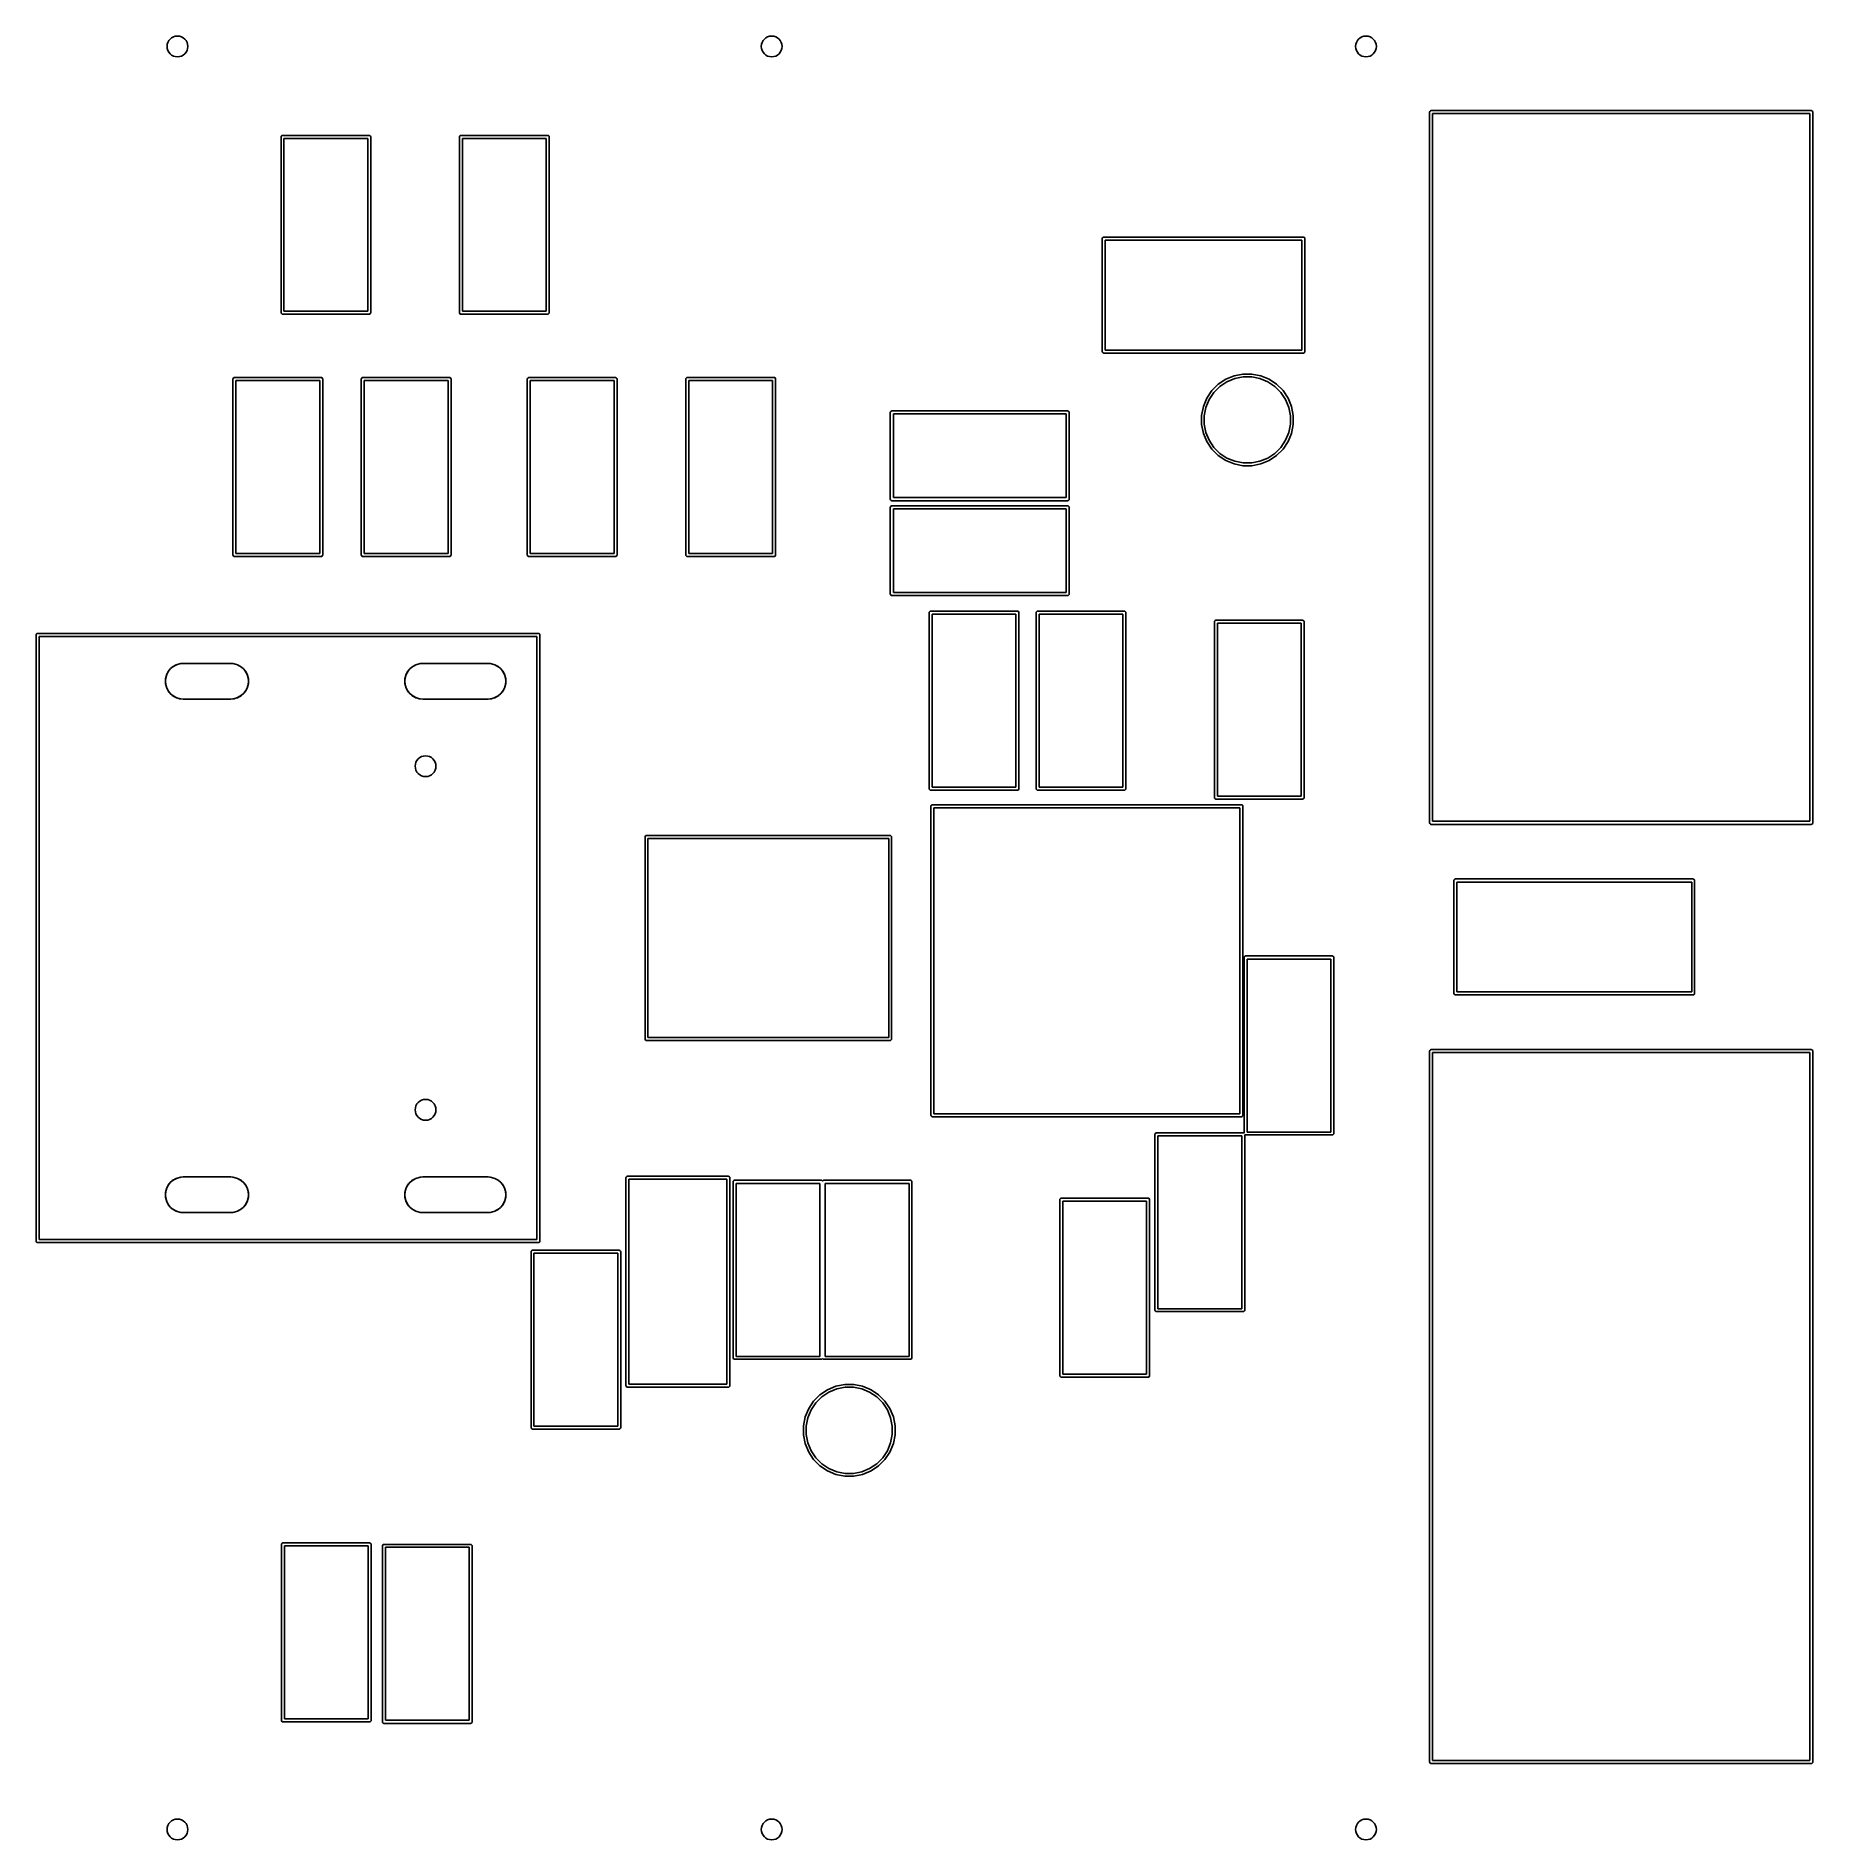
# Model space of a CAD drawing. Extents: x 5.34 to 6.52, y -4.55 to -3.35.
import ezdxf

# ---------------------------------------------------------------- set-up
doc = ezdxf.new("R2010")
doc.units = 0
doc.header["$MEASUREMENT"] = 0
doc.layers.add('BLACK', color=7, linetype='CONTINUOUS')

msp = doc.modelspace()

# ---------------------------------------------------------------- linework, layer by layer
at = {"layer": 'BLACK', "linetype": 'CONTINUOUS'}
for p, q in [((6.2664, -3.4024), (6.2665, -3.402)), ((6.2664, -3.8732), (6.2664, -3.4024)), ((6.2665, -3.402), (6.267, -3.4015)), ((6.267, -3.4015), (6.2674, -3.4014)), ((6.2674, -3.4014), (6.5193, -3.4014)), ((6.2683, -3.4033), (6.2683, -3.8722)), ((6.5183, -3.4033), (6.2683, -3.4033)), ((6.5183, -3.8722), (6.5183, -3.4033)), ((6.5193, -3.4014), (6.5197, -3.4015)), ((6.5197, -3.4015), (6.5202, -3.402)), ((6.5202, -3.402), (6.5203, -3.4024)), ((6.5203, -3.4024), (6.5203, -3.8732)), ((5.5055, -3.4184), (5.5061, -3.4179)), ((5.5055, -3.4188), (5.5055, -3.4184)), ((5.5055, -3.5353), (5.5055, -3.4188)), ((5.5061, -3.4179), (5.5065, -3.4178)), ((5.5065, -3.4178), (5.5639, -3.4178)), ((5.5074, -3.4198), (5.5074, -3.5343)), ((5.563, -3.4198), (5.5074, -3.4198)), ((5.563, -3.5343), (5.563, -3.4198)), ((5.5639, -3.4178), (5.5643, -3.4179)), ((5.5643, -3.4179), (5.5648, -3.4184)), ((5.5648, -3.4184), (5.5649, -3.4188)), ((5.5649, -3.4188), (5.5649, -3.5353)), ((5.6236, -3.4188), (5.6237, -3.4184)), ((5.6236, -3.5353), (5.6236, -3.4188)), ((5.6237, -3.4184), (5.6242, -3.4179)), ((5.6242, -3.4179), (5.6246, -3.4178)), ((5.6246, -3.4178), (5.682, -3.4178)), ((5.6256, -3.4198), (5.6256, -3.5343)), ((5.6811, -3.4198), (5.6256, -3.4198)), ((5.6811, -3.5343), (5.6811, -3.4198)), ((5.682, -3.4178), (5.6824, -3.4179)), ((5.6824, -3.4179), (5.683, -3.4184)), ((5.683, -3.4184), (5.683, -3.4188)), ((5.683, -3.4188), (5.683, -3.5353)), ((6.0495, -3.4862), (6.0496, -3.4858)), ((6.0495, -3.561), (6.0495, -3.4862)), ((6.0496, -3.4858), (6.0501, -3.4853)), ((6.0501, -3.4853), (6.0505, -3.4852)), ((6.0505, -3.4852), (6.1828, -3.4852)), ((6.0515, -3.4872), (6.0515, -3.56)), ((6.1818, -3.4872), (6.0515, -3.4872)), ((6.1818, -3.56), (6.1818, -3.4872)), ((6.1828, -3.4852), (6.1832, -3.4853)), ((6.1832, -3.4853), (6.1837, -3.4858)), ((6.1837, -3.4858), (6.1838, -3.4862)), ((6.1838, -3.4862), (6.1838, -3.561)), ((5.5055, -3.5357), (5.5055, -3.5353)), ((5.5061, -3.5362), (5.5055, -3.5357)), ((5.5065, -3.5363), (5.5061, -3.5362)), ((5.5639, -3.5363), (5.5065, -3.5363)), ((5.5074, -3.5343), (5.563, -3.5343)), ((5.5643, -3.5362), (5.5639, -3.5363)), ((5.5648, -3.5357), (5.5643, -3.5362)), ((5.5649, -3.5353), (5.5648, -3.5357)), ((5.6237, -3.5357), (5.6236, -3.5353)), ((5.6242, -3.5362), (5.6237, -3.5357)), ((5.6246, -3.5363), (5.6242, -3.5362)), ((5.682, -3.5363), (5.6246, -3.5363)), ((5.6256, -3.5343), (5.6811, -3.5343)), ((5.6824, -3.5362), (5.682, -3.5363)), ((5.683, -3.5357), (5.6824, -3.5362)), ((5.683, -3.5353), (5.683, -3.5357)), ((6.0515, -3.56), (6.1818, -3.56)), ((6.0496, -3.5614), (6.0495, -3.561)), ((6.0501, -3.5619), (6.0496, -3.5614)), ((6.0505, -3.562), (6.0501, -3.5619)), ((6.1828, -3.562), (6.0505, -3.562)), ((6.1832, -3.5619), (6.1828, -3.562)), ((6.1837, -3.5614), (6.1832, -3.5619)), ((6.1838, -3.561), (6.1837, -3.5614)), ((5.4736, -3.5793), (5.4737, -3.5789)), ((5.4736, -3.6958), (5.4736, -3.5793)), ((5.4737, -3.5789), (5.4742, -3.5783)), ((5.4742, -3.5783), (5.4746, -3.5783)), ((5.4746, -3.5783), (5.5321, -3.5783)), ((5.4756, -3.5802), (5.4756, -3.6948)), ((5.5311, -3.5802), (5.4756, -3.5802)), ((5.5311, -3.6948), (5.5311, -3.5802)), ((5.5321, -3.5783), (5.5325, -3.5783)), ((5.5325, -3.5783), (5.533, -3.5789)), ((5.533, -3.5789), (5.5331, -3.5793)), ((5.5331, -3.5793), (5.5331, -3.6958)), ((5.5586, -3.5793), (5.5587, -3.5789)), ((5.5586, -3.6958), (5.5586, -3.5793)), ((5.5587, -3.5789), (5.5592, -3.5783)), ((5.5592, -3.5783), (5.5596, -3.5783)), ((5.5596, -3.5783), (5.6171, -3.5783)), ((5.5606, -3.5802), (5.5606, -3.6948)), ((5.6161, -3.5802), (5.5606, -3.5802)), ((5.6161, -3.6948), (5.6161, -3.5802)), ((5.6171, -3.5783), (5.6175, -3.5783)), ((5.6175, -3.5783), (5.618, -3.5789)), ((5.618, -3.5789), (5.6181, -3.5793)), ((5.6181, -3.5793), (5.6181, -3.6958)), ((5.6686, -3.5793), (5.6687, -3.5789)), ((5.6686, -3.6958), (5.6686, -3.5793)), ((5.6687, -3.5789), (5.6692, -3.5784)), ((5.6692, -3.5784), (5.6696, -3.5783)), ((5.6696, -3.5783), (5.7271, -3.5783)), ((5.6706, -3.5803), (5.6706, -3.6948)), ((5.7261, -3.5803), (5.6706, -3.5803)), ((5.7261, -3.6948), (5.7261, -3.5803)), ((5.7271, -3.5783), (5.7275, -3.5784)), ((5.7275, -3.5784), (5.728, -3.5789)), ((5.728, -3.5789), (5.7281, -3.5793)), ((5.7281, -3.5793), (5.7281, -3.6958)), ((5.7736, -3.5793), (5.7737, -3.5789)), ((5.7736, -3.6958), (5.7736, -3.5793)), ((5.7737, -3.5789), (5.7742, -3.5783)), ((5.7742, -3.5783), (5.7746, -3.5783)), ((5.7746, -3.5783), (5.8321, -3.5783)), ((5.7756, -3.5802), (5.7756, -3.6948)), ((5.8311, -3.5802), (5.7756, -3.5802)), ((5.8311, -3.6948), (5.8311, -3.5802)), ((5.8321, -3.5783), (5.8325, -3.5783)), ((5.8325, -3.5783), (5.833, -3.5789)), ((5.833, -3.5789), (5.8331, -3.5793)), ((5.8331, -3.5793), (5.8331, -3.6958)), ((6.1221, -3.5869), (6.1263, -3.5827)), ((6.1275, -3.5841), (6.1235, -3.5881)), ((6.1263, -3.5827), (6.1313, -3.5794)), ((6.1321, -3.581), (6.1275, -3.5841)), ((6.1313, -3.5794), (6.1368, -3.5771)), ((6.1373, -3.5789), (6.1321, -3.581)), ((6.1368, -3.5771), (6.1427, -3.5759)), ((6.1429, -3.5778), (6.1373, -3.5789)), ((6.1427, -3.5759), (6.1487, -3.5759)), ((6.1485, -3.5778), (6.1429, -3.5778)), ((6.154, -3.5789), (6.1485, -3.5778)), ((6.1487, -3.5759), (6.1545, -3.5771)), ((6.1592, -3.581), (6.154, -3.5789)), ((6.1545, -3.5771), (6.1601, -3.5794)), ((6.1639, -3.5841), (6.1592, -3.581)), ((6.1601, -3.5794), (6.165, -3.5827)), ((6.1678, -3.5881), (6.1639, -3.5841)), ((6.165, -3.5827), (6.1693, -3.5869)), ((6.1165, -3.5974), (6.1188, -3.5919)), ((6.1204, -3.5928), (6.1182, -3.598)), ((6.1188, -3.5919), (6.1221, -3.5869)), ((6.1235, -3.5881), (6.1204, -3.5928)), ((6.171, -3.5928), (6.1678, -3.5881)), ((6.1693, -3.5869), (6.1726, -3.5919)), ((6.1731, -3.598), (6.171, -3.5928)), ((6.1726, -3.5919), (6.1749, -3.5974)), ((5.9091, -3.6013), (5.9092, -3.6009)), ((5.9091, -3.6588), (5.9091, -3.6013)), ((5.9092, -3.6009), (5.9097, -3.6004)), ((5.9097, -3.6004), (5.9101, -3.6003)), ((5.9101, -3.6003), (6.0266, -3.6003)), ((5.9111, -3.6023), (5.9111, -3.6578)), ((6.0256, -3.6023), (5.9111, -3.6023)), ((6.0256, -3.6578), (6.0256, -3.6023)), ((6.0266, -3.6003), (6.027, -3.6004)), ((6.027, -3.6004), (6.0275, -3.6009)), ((6.0275, -3.6009), (6.0276, -3.6013)), ((6.0276, -3.6013), (6.0276, -3.6588)), ((6.1153, -3.6033), (6.1165, -3.5974)), ((6.1153, -3.6035), (6.1153, -3.6033)), ((6.1153, -3.6093), (6.1153, -3.6035)), ((6.1182, -3.598), (6.1171, -3.6035)), ((6.1171, -3.6035), (6.1171, -3.6091)), ((6.1742, -3.6035), (6.1731, -3.598)), ((6.1742, -3.6091), (6.1742, -3.6035)), ((6.1749, -3.5974), (6.176, -3.6033)), ((6.176, -3.6033), (6.176, -3.6093)), ((6.1165, -3.6152), (6.1153, -3.6093)), ((6.1188, -3.6207), (6.1165, -3.6152)), ((6.1171, -3.6091), (6.1182, -3.6146)), ((6.1182, -3.6146), (6.1204, -3.6198)), ((6.1204, -3.6198), (6.1235, -3.6245)), ((6.1678, -3.6245), (6.171, -3.6198)), ((6.171, -3.6198), (6.1731, -3.6146)), ((6.1749, -3.6152), (6.1726, -3.6207)), ((6.1731, -3.6146), (6.1742, -3.6091)), ((6.176, -3.6093), (6.1749, -3.6152)), ((6.1221, -3.6257), (6.1188, -3.6207)), ((6.1263, -3.6299), (6.1221, -3.6257)), ((6.1235, -3.6245), (6.1275, -3.6285)), ((6.1313, -3.6332), (6.1263, -3.6299)), ((6.1275, -3.6285), (6.1321, -3.6316)), ((6.1321, -3.6316), (6.1373, -3.6337)), ((6.154, -3.6337), (6.1592, -3.6316)), ((6.1592, -3.6316), (6.1639, -3.6285)), ((6.165, -3.6299), (6.1601, -3.6332)), ((6.1639, -3.6285), (6.1678, -3.6245)), ((6.1693, -3.6257), (6.165, -3.6299)), ((6.1726, -3.6207), (6.1693, -3.6257)), ((6.1368, -3.6355), (6.1313, -3.6332)), ((6.1427, -3.6367), (6.1368, -3.6355)), ((6.1373, -3.6337), (6.1429, -3.6348)), ((6.1487, -3.6367), (6.1427, -3.6367)), ((6.1429, -3.6348), (6.1485, -3.6348)), ((6.1485, -3.6348), (6.154, -3.6337)), ((6.1545, -3.6355), (6.1487, -3.6367)), ((6.1601, -3.6332), (6.1545, -3.6355)), ((5.9092, -3.6592), (5.9091, -3.6588)), ((5.9091, -3.6642), (5.9092, -3.6638)), ((5.9091, -3.7217), (5.9091, -3.6642)), ((5.9097, -3.6597), (5.9092, -3.6592)), ((5.9092, -3.6638), (5.9097, -3.6633)), ((5.9101, -3.6598), (5.9097, -3.6597)), ((5.9097, -3.6633), (5.9101, -3.6632)), ((6.0266, -3.6598), (5.9101, -3.6598)), ((5.9101, -3.6632), (6.0266, -3.6632)), ((5.9111, -3.6578), (6.0256, -3.6578)), ((5.9111, -3.6652), (5.9111, -3.7207)), ((6.0256, -3.6652), (5.9111, -3.6652)), ((6.0256, -3.7207), (6.0256, -3.6652)), ((6.027, -3.6597), (6.0266, -3.6598)), ((6.0266, -3.6632), (6.027, -3.6633)), ((6.0275, -3.6592), (6.027, -3.6597)), ((6.027, -3.6633), (6.0275, -3.6638)), ((6.0276, -3.6588), (6.0275, -3.6592)), ((6.0275, -3.6638), (6.0276, -3.6642)), ((6.0276, -3.6642), (6.0276, -3.7217)), ((5.4737, -3.6962), (5.4736, -3.6958)), ((5.4742, -3.6967), (5.4737, -3.6962)), ((5.4746, -3.6968), (5.4742, -3.6967)), ((5.5321, -3.6968), (5.4746, -3.6968)), ((5.4756, -3.6948), (5.5311, -3.6948)), ((5.5325, -3.6967), (5.5321, -3.6968)), ((5.533, -3.6962), (5.5325, -3.6967)), ((5.5331, -3.6958), (5.533, -3.6962)), ((5.5587, -3.6962), (5.5586, -3.6958)), ((5.5592, -3.6967), (5.5587, -3.6962)), ((5.5596, -3.6968), (5.5592, -3.6967)), ((5.6171, -3.6968), (5.5596, -3.6968)), ((5.5606, -3.6948), (5.6161, -3.6948)), ((5.6175, -3.6967), (5.6171, -3.6968)), ((5.618, -3.6962), (5.6175, -3.6967)), ((5.6181, -3.6958), (5.618, -3.6962)), ((5.6687, -3.6962), (5.6686, -3.6958)), ((5.6692, -3.6967), (5.6687, -3.6962)), ((5.6696, -3.6968), (5.6692, -3.6967)), ((5.7271, -3.6968), (5.6696, -3.6968)), ((5.6706, -3.6948), (5.7261, -3.6948)), ((5.7275, -3.6967), (5.7271, -3.6968)), ((5.728, -3.6962), (5.7275, -3.6967)), ((5.7281, -3.6958), (5.728, -3.6962)), ((5.7737, -3.6962), (5.7736, -3.6958)), ((5.7742, -3.6967), (5.7737, -3.6962)), ((5.7746, -3.6968), (5.7742, -3.6967)), ((5.8321, -3.6968), (5.7746, -3.6968)), ((5.7756, -3.6948), (5.8311, -3.6948)), ((5.8325, -3.6967), (5.8321, -3.6968)), ((5.833, -3.6962), (5.8325, -3.6967)), ((5.8331, -3.6958), (5.833, -3.6962)), ((5.9092, -3.722), (5.9091, -3.7217)), ((5.9097, -3.7226), (5.9092, -3.722)), ((5.9101, -3.7226), (5.9097, -3.7226)), ((6.0266, -3.7226), (5.9101, -3.7226)), ((5.9111, -3.7207), (6.0256, -3.7207)), ((6.027, -3.7226), (6.0266, -3.7226)), ((6.0275, -3.722), (6.027, -3.7226)), ((6.0276, -3.7217), (6.0275, -3.722)), ((5.9348, -3.7341), (5.9349, -3.7337)), ((5.9348, -3.8506), (5.9348, -3.7341)), ((5.9349, -3.7337), (5.9355, -3.7331)), ((5.9355, -3.7331), (5.9358, -3.7331)), ((5.9358, -3.7331), (5.9933, -3.7331)), ((5.9368, -3.735), (5.9368, -3.8496)), ((5.9923, -3.735), (5.9368, -3.735)), ((5.9923, -3.8496), (5.9923, -3.735)), ((5.9933, -3.7331), (5.9937, -3.7331)), ((5.9937, -3.7331), (5.9942, -3.7337)), ((5.9942, -3.7337), (5.9943, -3.7341)), ((5.9943, -3.7341), (5.9943, -3.8506)), ((6.0057, -3.7341), (6.0058, -3.7337)), ((6.0057, -3.8506), (6.0057, -3.7341)), ((6.0058, -3.7337), (6.0063, -3.7331)), ((6.0063, -3.7331), (6.0067, -3.7331)), ((6.0067, -3.7331), (6.0642, -3.7331)), ((6.0077, -3.735), (6.0077, -3.8496)), ((6.0632, -3.735), (6.0077, -3.735)), ((6.0632, -3.8496), (6.0632, -3.735)), ((6.0642, -3.7331), (6.0645, -3.7331)), ((6.0645, -3.7331), (6.0651, -3.7337)), ((6.0651, -3.7337), (6.0652, -3.7341)), ((6.0652, -3.7341), (6.0652, -3.8506)), ((6.1238, -3.74), (6.1239, -3.7396)), ((6.1238, -3.8565), (6.1238, -3.74)), ((6.1239, -3.7396), (6.1244, -3.7391)), ((6.1244, -3.7391), (6.1248, -3.739)), ((6.1248, -3.739), (6.1823, -3.739)), ((6.1823, -3.739), (6.1827, -3.7391)), ((6.1827, -3.7391), (6.1832, -3.7396)), ((6.1832, -3.7396), (6.1833, -3.74)), ((6.1833, -3.74), (6.1833, -3.8565)), ((5.3432, -3.7483), (5.3438, -3.7478)), ((5.3432, -3.7487), (5.3432, -3.7483)), ((5.3432, -4.1503), (5.3432, -3.7487)), ((5.3438, -3.7478), (5.3441, -3.7477)), ((5.3441, -3.7477), (5.676, -3.7477)), ((5.3451, -3.7497), (5.3451, -4.1493)), ((5.675, -3.7497), (5.3451, -3.7497)), ((5.675, -4.1493), (5.675, -3.7497)), ((5.676, -3.7477), (5.6764, -3.7478)), ((5.6764, -3.7478), (5.6769, -3.7483)), ((5.6769, -3.7483), (5.677, -3.7487)), ((5.677, -3.7487), (5.677, -4.1503)), ((6.1258, -3.7409), (6.1258, -3.8555)), ((6.1813, -3.7409), (6.1258, -3.7409)), ((6.1813, -3.8555), (6.1813, -3.7409)), ((5.4289, -3.7779), (5.4297, -3.7749)), ((5.4297, -3.7749), (5.4312, -3.7722)), ((5.4312, -3.7722), (5.4334, -3.77)), ((5.4334, -3.77), (5.4361, -3.7685)), ((5.4361, -3.7685), (5.4391, -3.7677)), ((5.4391, -3.7677), (5.4406, -3.7676)), ((5.4406, -3.7676), (5.4721, -3.7676)), ((5.4721, -3.7676), (5.4406, -3.7676)), ((5.4721, -3.7676), (5.4736, -3.7677)), ((5.4736, -3.7677), (5.4766, -3.7685)), ((5.4766, -3.7685), (5.4793, -3.77)), ((5.4793, -3.77), (5.4815, -3.7722)), ((5.4815, -3.7722), (5.483, -3.7749)), ((5.483, -3.7749), (5.4838, -3.7779)), ((5.5875, -3.7779), (5.5883, -3.7749)), ((5.5883, -3.7749), (5.5899, -3.7722)), ((5.5899, -3.7722), (5.5921, -3.77)), ((5.5921, -3.77), (5.5947, -3.7685)), ((5.5947, -3.7685), (5.5977, -3.7677)), ((5.5977, -3.7677), (5.5993, -3.7676)), ((5.5993, -3.7676), (5.6426, -3.7676)), ((5.6426, -3.7676), (5.5993, -3.7676)), ((5.6426, -3.7676), (5.6441, -3.7677)), ((5.6441, -3.7677), (5.6471, -3.7685)), ((5.6471, -3.7685), (5.6498, -3.77)), ((5.6498, -3.77), (5.6519, -3.7722)), ((5.6519, -3.7722), (5.6535, -3.7749)), ((5.6535, -3.7749), (5.6543, -3.7779)), ((5.4289, -3.781), (5.4289, -3.7779)), ((5.4297, -3.7839), (5.4289, -3.781)), ((5.4312, -3.7866), (5.4297, -3.7839)), ((5.4334, -3.7888), (5.4312, -3.7866)), ((5.4815, -3.7866), (5.4793, -3.7888)), ((5.483, -3.7839), (5.4815, -3.7866)), ((5.4838, -3.781), (5.483, -3.7839)), ((5.4838, -3.7779), (5.4838, -3.781)), ((5.5875, -3.781), (5.5875, -3.7779)), ((5.5883, -3.7839), (5.5875, -3.781)), ((5.5899, -3.7866), (5.5883, -3.7839)), ((5.5921, -3.7888), (5.5899, -3.7866)), ((5.6519, -3.7866), (5.6498, -3.7888)), ((5.6535, -3.7839), (5.6519, -3.7866)), ((5.6543, -3.781), (5.6535, -3.7839)), ((5.6543, -3.7779), (5.6543, -3.781)), ((5.4361, -3.7903), (5.4334, -3.7888)), ((5.4391, -3.7911), (5.4361, -3.7903)), ((5.4406, -3.7912), (5.4391, -3.7911)), ((5.4721, -3.7912), (5.4406, -3.7912)), ((5.4406, -3.7912), (5.4721, -3.7912)), ((5.4736, -3.7911), (5.4721, -3.7912)), ((5.4766, -3.7903), (5.4736, -3.7911)), ((5.4793, -3.7888), (5.4766, -3.7903)), ((5.5947, -3.7903), (5.5921, -3.7888)), ((5.5977, -3.7911), (5.5947, -3.7903)), ((5.5993, -3.7912), (5.5977, -3.7911)), ((5.6426, -3.7912), (5.5993, -3.7912)), ((5.5993, -3.7912), (5.6426, -3.7912)), ((5.6441, -3.7911), (5.6426, -3.7912)), ((5.6471, -3.7903), (5.6441, -3.7911)), ((5.6498, -3.7888), (5.6471, -3.7903)), ((5.9349, -3.851), (5.9348, -3.8506)), ((5.9355, -3.8515), (5.9349, -3.851)), ((5.9358, -3.8516), (5.9355, -3.8515)), ((5.9933, -3.8516), (5.9358, -3.8516)), ((5.9368, -3.8496), (5.9923, -3.8496)), ((5.9937, -3.8515), (5.9933, -3.8516)), ((5.9942, -3.851), (5.9937, -3.8515)), ((5.9943, -3.8506), (5.9942, -3.851)), ((6.0058, -3.851), (6.0057, -3.8506)), ((6.0063, -3.8515), (6.0058, -3.851)), ((6.0067, -3.8516), (6.0063, -3.8515)), ((6.0642, -3.8516), (6.0067, -3.8516)), ((6.0077, -3.8496), (6.0632, -3.8496)), ((6.0645, -3.8515), (6.0642, -3.8516)), ((6.0651, -3.851), (6.0645, -3.8515)), ((6.0652, -3.8506), (6.0651, -3.851)), ((6.1239, -3.8569), (6.1238, -3.8565)), ((6.1244, -3.8574), (6.1239, -3.8569)), ((6.1248, -3.8575), (6.1244, -3.8574)), ((6.1823, -3.8575), (6.1248, -3.8575)), ((6.1258, -3.8555), (6.1813, -3.8555)), ((6.1827, -3.8574), (6.1823, -3.8575)), ((6.1832, -3.8569), (6.1827, -3.8574)), ((6.1833, -3.8565), (6.1832, -3.8569)), ((5.936, -3.8622), (5.9361, -3.8618)), ((5.936, -4.0669), (5.936, -3.8622)), ((5.9361, -3.8618), (5.9366, -3.8613)), ((5.9366, -3.8613), (5.937, -3.8612)), ((5.937, -3.8612), (6.1417, -3.8612)), ((5.938, -3.8632), (5.938, -4.0659)), ((6.1407, -3.8632), (5.938, -3.8632)), ((6.1407, -4.0659), (6.1407, -3.8632)), ((6.1417, -3.8612), (6.1421, -3.8613)), ((6.1421, -3.8613), (6.1426, -3.8618)), ((6.1426, -3.8618), (6.1427, -3.8622)), ((6.1427, -3.8622), (6.1427, -4.0669)), ((5.7466, -3.8822), (5.7472, -3.8816)), ((5.7466, -3.8826), (5.7466, -3.8822)), ((5.7466, -4.0164), (5.7466, -3.8826)), ((5.7472, -3.8816), (5.7475, -3.8816)), ((5.7475, -3.8816), (5.909, -3.8816)), ((5.909, -3.8816), (5.9093, -3.8816)), ((5.9093, -3.8816), (5.9099, -3.8822)), ((5.9099, -3.8822), (5.9099, -3.8826)), ((5.9099, -3.8826), (5.9099, -4.0164)), ((6.2665, -3.8736), (6.2664, -3.8732)), ((6.267, -3.8741), (6.2665, -3.8736)), ((6.2674, -3.8742), (6.267, -3.8741)), ((6.5193, -3.8742), (6.2674, -3.8742)), ((6.2683, -3.8722), (6.5183, -3.8722)), ((6.5197, -3.8741), (6.5193, -3.8742)), ((6.5202, -3.8736), (6.5197, -3.8741)), ((6.5203, -3.8732), (6.5202, -3.8736)), ((5.7485, -3.8835), (5.7485, -4.0154)), ((5.908, -3.8835), (5.7485, -3.8835)), ((5.908, -4.0154), (5.908, -3.8835)), ((6.2825, -3.9114), (6.2826, -3.911)), ((6.2825, -3.9862), (6.2825, -3.9114)), ((6.2826, -3.911), (6.2831, -3.9105)), ((6.2831, -3.9105), (6.2835, -3.9104)), ((6.2835, -3.9104), (6.4409, -3.9104)), ((6.2844, -3.9124), (6.2844, -3.9852)), ((6.44, -3.9124), (6.2844, -3.9124)), ((6.44, -3.9852), (6.44, -3.9124)), ((6.4409, -3.9104), (6.4413, -3.9105)), ((6.4413, -3.9105), (6.4419, -3.911)), ((6.4419, -3.911), (6.4419, -3.9114)), ((6.4419, -3.9114), (6.4419, -3.9862)), ((6.1435, -3.9624), (6.1436, -3.962)), ((6.1435, -4.0788), (6.1435, -3.9624)), ((6.1436, -3.962), (6.1441, -3.9615)), ((6.1441, -3.9615), (6.1445, -3.9614)), ((6.1445, -3.9614), (6.202, -3.9614)), ((6.1455, -3.9634), (6.1455, -4.078)), ((6.201, -3.9634), (6.1455, -3.9634)), ((6.201, -4.078), (6.201, -3.9634)), ((6.202, -3.9614), (6.2023, -3.9615)), ((6.2023, -3.9615), (6.2029, -3.962)), ((6.2029, -3.962), (6.203, -3.9624)), ((6.203, -3.9624), (6.203, -4.0789)), ((6.2826, -3.9866), (6.2825, -3.9862)), ((6.2831, -3.9871), (6.2826, -3.9866)), ((6.2835, -3.9872), (6.2831, -3.9871)), ((6.4409, -3.9872), (6.2835, -3.9872)), ((6.2844, -3.9852), (6.44, -3.9852)), ((6.4413, -3.9871), (6.4409, -3.9872)), ((6.4419, -3.9866), (6.4413, -3.9871)), ((6.4419, -3.9862), (6.4419, -3.9866)), ((5.7466, -4.0168), (5.7466, -4.0164)), ((5.7472, -4.0173), (5.7466, -4.0168)), ((5.7475, -4.0174), (5.7472, -4.0173)), ((5.909, -4.0174), (5.7475, -4.0174)), ((5.7485, -4.0154), (5.908, -4.0154)), ((5.9093, -4.0173), (5.909, -4.0174)), ((5.9099, -4.0168), (5.9093, -4.0173)), ((5.9099, -4.0164), (5.9099, -4.0168)), ((6.2664, -4.0244), (6.2665, -4.024)), ((6.2664, -4.4953), (6.2664, -4.0244)), ((6.2665, -4.024), (6.267, -4.0235)), ((6.267, -4.0235), (6.2674, -4.0234)), ((6.2674, -4.0234), (6.5193, -4.0234)), ((6.2683, -4.0254), (6.2683, -4.4943)), ((6.5183, -4.0254), (6.2683, -4.0254)), ((6.5183, -4.4943), (6.5183, -4.0254)), ((6.5193, -4.0234), (6.5197, -4.0235)), ((6.5197, -4.0235), (6.5202, -4.024)), ((6.5202, -4.024), (6.5203, -4.0244)), ((6.5203, -4.0244), (6.5203, -4.4953)), ((5.9361, -4.0673), (5.936, -4.0669)), ((5.9366, -4.0678), (5.9361, -4.0673)), ((5.937, -4.0679), (5.9366, -4.0678)), ((6.1417, -4.0679), (5.937, -4.0679)), ((5.938, -4.0659), (6.1407, -4.0659)), ((6.1421, -4.0678), (6.1417, -4.0679)), ((6.1426, -4.0673), (6.1421, -4.0678)), ((6.1427, -4.0669), (6.1426, -4.0673)), ((6.0844, -4.0795), (6.0845, -4.0792)), ((6.0844, -4.1961), (6.0844, -4.0795)), ((6.0845, -4.0792), (6.0851, -4.0786)), ((6.0851, -4.0786), (6.0854, -4.0785)), ((6.0854, -4.0785), (6.1429, -4.0785)), ((6.0864, -4.0805), (6.0864, -4.1951)), ((6.1419, -4.0805), (6.0864, -4.0805)), ((6.1419, -4.1951), (6.1419, -4.0805)), ((6.1429, -4.0785), (6.1433, -4.0786)), ((6.1433, -4.0786), (6.1435, -4.0788)), ((6.1441, -4.0798), (6.1439, -4.0796)), ((6.1439, -4.0796), (6.1439, -4.1961)), ((6.1445, -4.0799), (6.1441, -4.0798)), ((6.202, -4.0799), (6.1445, -4.0799)), ((6.1455, -4.078), (6.201, -4.078)), ((6.2023, -4.0798), (6.202, -4.0799)), ((6.2029, -4.0793), (6.2023, -4.0798)), ((6.203, -4.0789), (6.2029, -4.0793)), ((5.4312, -4.1124), (5.4334, -4.1102)), ((5.4334, -4.1102), (5.4361, -4.1087)), ((5.4361, -4.1087), (5.4391, -4.1079)), ((5.4391, -4.1079), (5.4406, -4.1078)), ((5.4406, -4.1078), (5.4721, -4.1078)), ((5.4721, -4.1078), (5.4406, -4.1078)), ((5.4721, -4.1078), (5.4736, -4.1079)), ((5.4736, -4.1079), (5.4766, -4.1087)), ((5.4766, -4.1087), (5.4793, -4.1102)), ((5.4793, -4.1102), (5.4815, -4.1124)), ((5.5899, -4.1124), (5.5921, -4.1102)), ((5.5921, -4.1102), (5.5947, -4.1087)), ((5.5947, -4.1087), (5.5977, -4.1079)), ((5.5977, -4.1079), (5.5993, -4.1078)), ((5.5993, -4.1078), (5.6426, -4.1078)), ((5.6426, -4.1078), (5.5993, -4.1078)), ((5.6426, -4.1078), (5.6441, -4.1079)), ((5.6441, -4.1079), (5.6471, -4.1087)), ((5.6471, -4.1087), (5.6498, -4.1102)), ((5.6498, -4.1102), (5.6519, -4.1124)), ((5.7339, -4.1083), (5.734, -4.1079)), ((5.7339, -4.2461), (5.7339, -4.1083)), ((5.734, -4.1079), (5.7345, -4.1074)), ((5.7345, -4.1074), (5.7349, -4.1073)), ((5.7349, -4.1073), (5.8018, -4.1073)), ((5.7359, -4.1093), (5.7359, -4.2451)), ((5.8008, -4.1093), (5.7359, -4.1093)), ((5.8008, -4.2451), (5.8008, -4.1093)), ((5.8018, -4.1073), (5.8022, -4.1074)), ((5.8022, -4.1074), (5.8027, -4.1079)), ((5.8027, -4.1079), (5.8028, -4.1083)), ((5.8028, -4.1083), (5.8028, -4.2461)), ((5.805, -4.1106), (5.8055, -4.1101)), ((5.8055, -4.1101), (5.8059, -4.11)), ((5.8059, -4.11), (5.8634, -4.11)), ((5.8634, -4.11), (5.8638, -4.1101)), ((5.8638, -4.1101), (5.8642, -4.1105)), ((5.8642, -4.1105), (5.8646, -4.1101)), ((5.8646, -4.1101), (5.865, -4.11)), ((5.865, -4.11), (5.9224, -4.11)), ((5.9224, -4.11), (5.9228, -4.1101)), ((5.9228, -4.1101), (5.9234, -4.1106)), ((5.4289, -4.118), (5.4297, -4.115)), ((5.4289, -4.1211), (5.4289, -4.118)), ((5.4297, -4.1241), (5.4289, -4.1211)), ((5.4297, -4.115), (5.4312, -4.1124)), ((5.4815, -4.1124), (5.483, -4.115)), ((5.483, -4.115), (5.4838, -4.118)), ((5.4838, -4.1211), (5.483, -4.1241)), ((5.4838, -4.118), (5.4838, -4.1211)), ((5.5875, -4.118), (5.5883, -4.115)), ((5.5875, -4.1211), (5.5875, -4.118)), ((5.5883, -4.1241), (5.5875, -4.1211)), ((5.5883, -4.115), (5.5899, -4.1124)), ((5.6519, -4.1124), (5.6535, -4.115)), ((5.6535, -4.115), (5.6543, -4.118)), ((5.6543, -4.1211), (5.6535, -4.1241)), ((5.6543, -4.118), (5.6543, -4.1211)), ((5.8049, -4.111), (5.805, -4.1106)), ((5.8049, -4.2276), (5.8049, -4.111)), ((5.8069, -4.112), (5.8069, -4.2266)), ((5.8624, -4.112), (5.8069, -4.112)), ((5.8624, -4.2266), (5.8624, -4.112)), ((5.8659, -4.112), (5.8659, -4.2266)), ((5.9215, -4.112), (5.8659, -4.112)), ((5.9215, -4.2266), (5.9215, -4.112)), ((5.9234, -4.1106), (5.9234, -4.111)), ((5.9234, -4.111), (5.9234, -4.2276)), ((6.0215, -4.1225), (6.0221, -4.1219)), ((6.0221, -4.1219), (6.0224, -4.1219)), ((6.0224, -4.1219), (6.0799, -4.1219)), ((6.0799, -4.1219), (6.0803, -4.1219)), ((6.0803, -4.1219), (6.0808, -4.1225)), ((5.4312, -4.1268), (5.4297, -4.1241)), ((5.4334, -4.1289), (5.4312, -4.1268)), ((5.4361, -4.1305), (5.4334, -4.1289)), ((5.4391, -4.1313), (5.4361, -4.1305)), ((5.4406, -4.1314), (5.4391, -4.1313)), ((5.4721, -4.1314), (5.4406, -4.1314)), ((5.4406, -4.1314), (5.4721, -4.1314)), ((5.4736, -4.1313), (5.4721, -4.1314)), ((5.4766, -4.1305), (5.4736, -4.1313)), ((5.4793, -4.1289), (5.4766, -4.1305)), ((5.4815, -4.1268), (5.4793, -4.1289)), ((5.483, -4.1241), (5.4815, -4.1268)), ((5.5899, -4.1268), (5.5883, -4.1241)), ((5.5921, -4.1289), (5.5899, -4.1268)), ((5.5947, -4.1305), (5.5921, -4.1289)), ((5.5977, -4.1313), (5.5947, -4.1305)), ((5.5993, -4.1314), (5.5977, -4.1313)), ((5.6426, -4.1314), (5.5993, -4.1314)), ((5.5993, -4.1314), (5.6426, -4.1314)), ((5.6441, -4.1313), (5.6426, -4.1314)), ((5.6471, -4.1305), (5.6441, -4.1313)), ((5.6498, -4.1289), (5.6471, -4.1305)), ((5.6519, -4.1268), (5.6498, -4.1289)), ((5.6535, -4.1241), (5.6519, -4.1268)), ((6.0215, -4.1228), (6.0215, -4.1225)), ((6.0215, -4.2394), (6.0215, -4.1228)), ((6.0234, -4.1238), (6.0234, -4.2384)), ((6.0789, -4.1238), (6.0234, -4.1238)), ((6.0789, -4.2384), (6.0789, -4.1238)), ((6.0808, -4.1225), (6.0809, -4.1228)), ((6.0809, -4.1228), (6.0809, -4.2394)), ((5.3432, -4.1507), (5.3432, -4.1503)), ((5.3438, -4.1512), (5.3432, -4.1507)), ((5.3441, -4.1513), (5.3438, -4.1512)), ((5.676, -4.1513), (5.3441, -4.1513)), ((5.3451, -4.1493), (5.675, -4.1493)), ((5.6711, -4.1569), (5.6717, -4.1564)), ((5.6711, -4.1573), (5.6711, -4.1569)), ((5.6711, -4.2738), (5.6711, -4.1573)), ((5.6717, -4.1564), (5.672, -4.1563)), ((5.672, -4.1563), (5.7295, -4.1563)), ((5.6764, -4.1512), (5.676, -4.1513)), ((5.6769, -4.1507), (5.6764, -4.1512)), ((5.677, -4.1503), (5.6769, -4.1507)), ((5.7295, -4.1563), (5.7299, -4.1564)), ((5.7299, -4.1564), (5.7304, -4.1569)), ((5.7304, -4.1569), (5.7305, -4.1573)), ((5.7305, -4.1573), (5.7305, -4.2738)), ((5.673, -4.1583), (5.673, -4.2728)), ((5.7285, -4.1583), (5.673, -4.1583)), ((5.7285, -4.2728), (5.7285, -4.1583)), ((6.0845, -4.1964), (6.0844, -4.1961)), ((6.0851, -4.197), (6.0845, -4.1964)), ((6.0854, -4.197), (6.0851, -4.197)), ((6.1429, -4.197), (6.0854, -4.197)), ((6.0864, -4.1951), (6.1419, -4.1951)), ((6.1433, -4.197), (6.1429, -4.197)), ((6.1438, -4.1964), (6.1433, -4.197)), ((6.1439, -4.1961), (6.1438, -4.1964)), ((5.805, -4.2279), (5.8049, -4.2276)), ((5.8055, -4.2285), (5.805, -4.2279)), ((5.8059, -4.2285), (5.8055, -4.2285)), ((5.8634, -4.2285), (5.8059, -4.2285)), ((5.8069, -4.2266), (5.8624, -4.2266)), ((5.8638, -4.2285), (5.8634, -4.2285)), ((5.8642, -4.2281), (5.8638, -4.2285)), ((5.8646, -4.2285), (5.8642, -4.2281)), ((5.865, -4.2285), (5.8646, -4.2285)), ((5.9224, -4.2285), (5.865, -4.2285)), ((5.8659, -4.2266), (5.9215, -4.2266)), ((5.9228, -4.2285), (5.9224, -4.2285)), ((5.9234, -4.2279), (5.9228, -4.2285)), ((5.9234, -4.2276), (5.9234, -4.2279)), ((6.0215, -4.2397), (6.0215, -4.2394)), ((6.0221, -4.2403), (6.0215, -4.2397)), ((6.0224, -4.2404), (6.0221, -4.2403)), ((6.0799, -4.2404), (6.0224, -4.2404)), ((6.0234, -4.2384), (6.0789, -4.2384)), ((6.0803, -4.2403), (6.0799, -4.2404)), ((6.0808, -4.2397), (6.0803, -4.2403)), ((6.0809, -4.2394), (6.0808, -4.2397)), ((5.734, -4.2464), (5.7339, -4.2461)), ((5.7345, -4.247), (5.734, -4.2464)), ((5.7349, -4.247), (5.7345, -4.247)), ((5.8018, -4.247), (5.7349, -4.247)), ((5.7359, -4.2451), (5.8008, -4.2451)), ((5.8022, -4.247), (5.8018, -4.247)), ((5.8027, -4.2464), (5.8022, -4.247)), ((5.8028, -4.2461), (5.8027, -4.2464)), ((5.8583, -4.2562), (5.8625, -4.252)), ((5.8637, -4.2534), (5.8597, -4.2574)), ((5.8625, -4.252), (5.8675, -4.2487)), ((5.8684, -4.2503), (5.8637, -4.2534)), ((5.8675, -4.2487), (5.873, -4.2464)), ((5.8736, -4.2481), (5.8684, -4.2503)), ((5.873, -4.2464), (5.8789, -4.2452)), ((5.8791, -4.247), (5.8736, -4.2481)), ((5.8789, -4.2452), (5.8849, -4.2452)), ((5.8847, -4.247), (5.8791, -4.247)), ((5.8902, -4.2481), (5.8847, -4.247)), ((5.8849, -4.2452), (5.8907, -4.2464)), ((5.8954, -4.2503), (5.8902, -4.2481)), ((5.8907, -4.2464), (5.8963, -4.2487)), ((5.9001, -4.2534), (5.8954, -4.2503)), ((5.8963, -4.2487), (5.9012, -4.252)), ((5.9041, -4.2574), (5.9001, -4.2534)), ((5.9012, -4.252), (5.9055, -4.2562)), ((5.8527, -4.2667), (5.855, -4.2612)), ((5.8566, -4.2621), (5.8544, -4.2673)), ((5.855, -4.2612), (5.8583, -4.2562)), ((5.8597, -4.2574), (5.8566, -4.2621)), ((5.9072, -4.2621), (5.9041, -4.2574)), ((5.9055, -4.2562), (5.9088, -4.2612)), ((5.9093, -4.2673), (5.9072, -4.2621)), ((5.9088, -4.2612), (5.9111, -4.2667)), ((5.6711, -4.2742), (5.6711, -4.2738)), ((5.6717, -4.2747), (5.6711, -4.2742)), ((5.672, -4.2748), (5.6717, -4.2747)), ((5.7295, -4.2748), (5.672, -4.2748)), ((5.673, -4.2728), (5.7285, -4.2728)), ((5.7299, -4.2747), (5.7295, -4.2748)), ((5.7304, -4.2742), (5.7299, -4.2747)), ((5.7305, -4.2738), (5.7304, -4.2742)), ((5.8515, -4.2726), (5.8527, -4.2667)), ((5.8515, -4.2728), (5.8515, -4.2726)), ((5.8515, -4.2786), (5.8515, -4.2728)), ((5.8544, -4.2673), (5.8533, -4.2728)), ((5.8533, -4.2728), (5.8533, -4.2784)), ((5.9104, -4.2728), (5.9093, -4.2673)), ((5.9104, -4.2784), (5.9104, -4.2728)), ((5.9111, -4.2667), (5.9123, -4.2726)), ((5.9123, -4.2726), (5.9123, -4.2786)), ((5.8527, -4.2844), (5.8515, -4.2786)), ((5.855, -4.29), (5.8527, -4.2844)), ((5.8533, -4.2784), (5.8544, -4.2839)), ((5.8544, -4.2839), (5.8566, -4.2891)), ((5.8566, -4.2891), (5.8597, -4.2938)), ((5.9041, -4.2938), (5.9072, -4.2891)), ((5.9072, -4.2891), (5.9093, -4.2839)), ((5.9111, -4.2844), (5.9088, -4.29)), ((5.9093, -4.2839), (5.9104, -4.2784)), ((5.9123, -4.2786), (5.9111, -4.2844)), ((5.8583, -4.2949), (5.855, -4.29)), ((5.8625, -4.2992), (5.8583, -4.2949)), ((5.8597, -4.2938), (5.8637, -4.2978)), ((5.8675, -4.3025), (5.8625, -4.2992)), ((5.8637, -4.2978), (5.8684, -4.3009)), ((5.8684, -4.3009), (5.8736, -4.303)), ((5.8902, -4.303), (5.8954, -4.3009)), ((5.8954, -4.3009), (5.9001, -4.2978)), ((5.9012, -4.2992), (5.8963, -4.3025)), ((5.9001, -4.2978), (5.9041, -4.2938)), ((5.9055, -4.2949), (5.9012, -4.2992)), ((5.9088, -4.29), (5.9055, -4.2949)), ((5.873, -4.3048), (5.8675, -4.3025)), ((5.8789, -4.306), (5.873, -4.3048)), ((5.8736, -4.303), (5.8791, -4.3041)), ((5.8849, -4.306), (5.8789, -4.306)), ((5.8791, -4.3041), (5.8847, -4.3041)), ((5.8847, -4.3041), (5.8902, -4.303)), ((5.8907, -4.3048), (5.8849, -4.306)), ((5.8963, -4.3025), (5.8907, -4.3048)), ((5.5057, -4.3512), (5.5058, -4.3508)), ((5.5057, -4.4677), (5.5057, -4.3512)), ((5.5058, -4.3508), (5.5063, -4.3503)), ((5.5063, -4.3503), (5.5067, -4.3502)), ((5.5067, -4.3502), (5.5642, -4.3502)), ((5.5077, -4.3522), (5.5077, -4.4667)), ((5.5632, -4.3522), (5.5077, -4.3522)), ((5.5632, -4.4667), (5.5632, -4.3522)), ((5.5642, -4.3502), (5.5645, -4.3503)), ((5.5645, -4.3503), (5.5651, -4.3508)), ((5.5651, -4.3508), (5.5652, -4.3512)), ((5.5652, -4.3512), (5.5652, -4.4677)), ((5.5726, -4.3522), (5.5727, -4.3518)), ((5.5726, -4.4687), (5.5726, -4.3522)), ((5.5727, -4.3518), (5.5732, -4.3513)), ((5.5732, -4.3513), (5.5736, -4.3512)), ((5.5736, -4.3512), (5.6311, -4.3512)), ((5.5746, -4.3531), (5.5746, -4.4677)), ((5.6301, -4.3531), (5.5746, -4.3531)), ((5.6301, -4.4677), (5.6301, -4.3531)), ((5.6311, -4.3512), (5.6315, -4.3513)), ((5.6315, -4.3513), (5.632, -4.3518)), ((5.632, -4.3518), (5.6321, -4.3522)), ((5.6321, -4.3522), (5.6321, -4.4687)), ((5.5058, -4.4681), (5.5057, -4.4677)), ((5.5063, -4.4686), (5.5058, -4.4681)), ((5.5067, -4.4687), (5.5063, -4.4686)), ((5.5642, -4.4687), (5.5067, -4.4687)), ((5.5077, -4.4667), (5.5632, -4.4667)), ((5.5645, -4.4686), (5.5642, -4.4687)), ((5.5651, -4.4681), (5.5645, -4.4686)), ((5.5652, -4.4677), (5.5651, -4.4681)), ((5.5727, -4.4691), (5.5726, -4.4687)), ((5.5746, -4.4677), (5.6301, -4.4677)), ((5.6321, -4.4687), (5.632, -4.4691)), ((5.5732, -4.4696), (5.5727, -4.4691)), ((5.5736, -4.4697), (5.5732, -4.4696)), ((5.6311, -4.4697), (5.5736, -4.4697)), ((5.6315, -4.4696), (5.6311, -4.4697)), ((5.632, -4.4691), (5.6315, -4.4696)), ((6.2665, -4.4957), (6.2664, -4.4953)), ((6.267, -4.4962), (6.2665, -4.4957)), ((6.2674, -4.4963), (6.267, -4.4962)), ((6.5193, -4.4963), (6.2674, -4.4963)), ((6.2683, -4.4943), (6.5183, -4.4943)), ((6.5197, -4.4962), (6.5193, -4.4963)), ((6.5202, -4.4957), (6.5197, -4.4962)), ((6.5203, -4.4953), (6.5202, -4.4957))]:
    msp.add_line(p, q, dxfattribs=at)
at = {"layer": 'BLACK'}
for centre in [(5.4368, -3.3589), (5.4368, -3.3589), (5.8305, -3.3589), (5.8305, -3.3589), (6.2242, -3.3589), (6.2242, -3.3589), (5.6012, -3.8357), (5.6012, -3.8357), (5.6012, -4.0633), (5.6012, -4.0633), (5.4368, -4.54), (5.4368, -4.54), (5.8305, -4.54), (5.8305, -4.54), (6.2242, -4.54), (6.2242, -4.54)]:
    msp.add_circle(centre, 0.00689, dxfattribs=at)
for centre, start, end in [((5.4406, -3.7794), 90, 270), ((5.4721, -3.7794), -90, 90), ((5.5993, -3.7794), 90, 270), ((5.6426, -3.7794), -90, 90), ((5.4406, -4.1196), 90, 270), ((5.4721, -4.1196), -90, 90), ((5.5993, -4.1196), 90, 270), ((5.6426, -4.1196), -90, 90)]:
    msp.add_arc(centre, 0.0118, start, end, dxfattribs=at)

doc.saveas('drawing.dxf')
